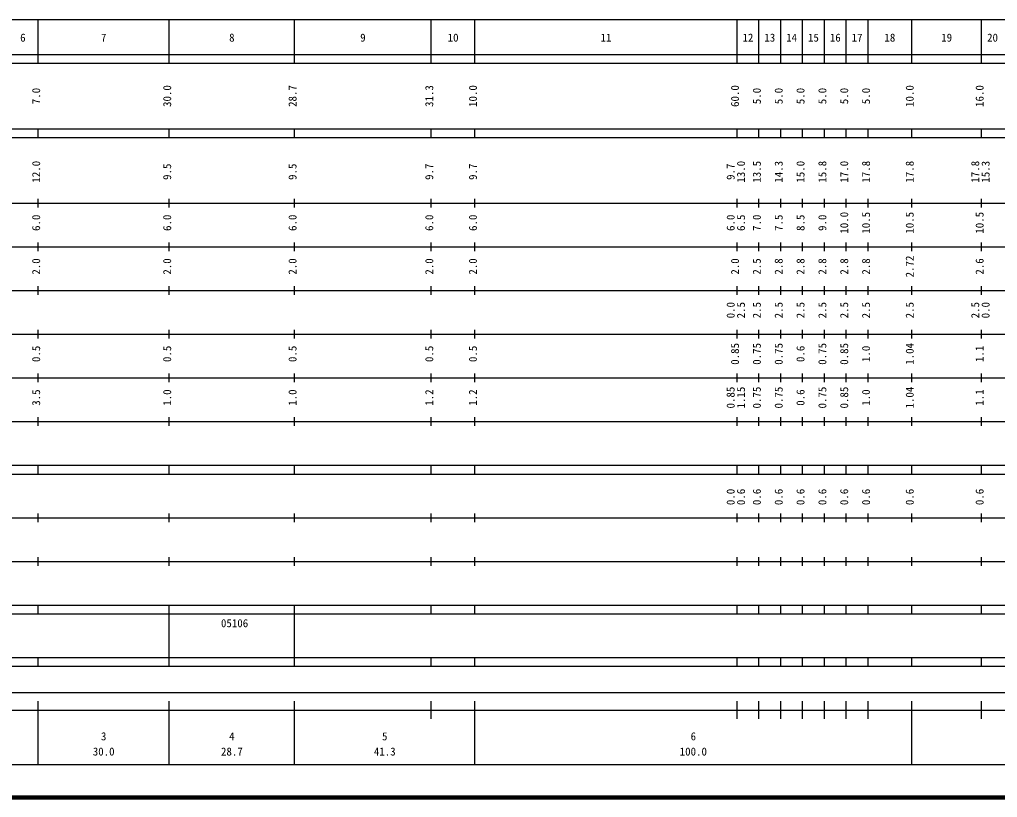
# Model space of a CAD drawing. Units: millimetres on the paper, enlarged 1000 times. Extents: x 40000 to 680000, y 20000 to 380000.
# Drawn here: x 263740 to 487626, y 20000 to 198000 of the extents above; entities that cross this region are included whole.
import ezdxf
from ezdxf.enums import TextEntityAlignment as Align

# ---------------------------------------------------------------- set-up
doc = ezdxf.new("R2010")
doc.units = ezdxf.units.MM
doc.header["$LTSCALE"] = 1000
doc.layers.add('M-TTL', color=2, linetype='Continuous', lineweight=140)
doc.layers.add('M-TTL-BAND', color=7, linetype='Continuous', lineweight=25)
doc.styles.add('ＭＳ ゴシック', font='')
doc.styles.get('ＭＳ ゴシック').set_extended_font_data('MS Gothic')

msp = doc.modelspace()

# ---------------------------------------------------------------- linework, layer by layer
at = {"layer": 'M-TTL'}
msp.add_line((40000, 20000), (680000, 20000), dxfattribs=at)
at = {"layer": 'M-TTL-BAND'}
for p, q in [((68000, 198000), (579000, 198000)), ((268000, 188000), (268000, 198000)), ((298000, 188000), (298000, 198000)), ((326700, 188000), (326700, 198000)), ((358000, 188000), (358000, 198000)), ((368000, 188000), (368000, 198000)), ((428000, 188000), (428000, 198000)), ((433000, 188000), (433000, 198000)), ((438000, 188000), (438000, 198000)), ((443000, 188000), (443000, 198000)), ((448000, 188000), (448000, 198000)), ((453000, 188000), (453000, 198000)), ((458000, 188000), (458000, 198000)), ((468000, 188000), (468000, 198000)), ((484000, 188000), (484000, 198000)), ((40000, 190000), (579000, 190000)), ((40000, 188000), (579000, 188000)), ((40000, 173000), (579000, 173000)), ((268000, 171000), (268000, 173000)), ((298000, 171000), (298000, 173000)), ((326700, 171000), (326700, 173000)), ((358000, 171000), (358000, 173000)), ((368000, 171000), (368000, 173000)), ((428000, 171000), (428000, 173000)), ((433000, 171000), (433000, 173000)), ((438000, 171000), (438000, 173000)), ((443000, 171000), (443000, 173000)), ((448000, 171000), (448000, 173000)), ((453000, 171000), (453000, 173000)), ((458000, 171000), (458000, 173000)), ((468000, 171000), (468000, 173000)), ((484000, 171000), (484000, 173000)), ((40000, 171000), (579000, 171000)), ((268000, 155000), (268000, 157000)), ((298000, 155000), (298000, 157000)), ((326700, 155000), (326700, 157000)), ((358000, 155000), (358000, 157000)), ((368000, 155000), (368000, 157000)), ((428000, 155000), (428000, 157000)), ((433000, 155000), (433000, 157000)), ((438000, 155000), (438000, 157000)), ((443000, 155000), (443000, 157000)), ((448000, 155000), (448000, 157000)), ((453000, 155000), (453000, 157000)), ((458000, 155000), (458000, 157000)), ((468000, 155000), (468000, 157000)), ((484000, 155000), (484000, 157000)), ((40000, 156000), (579000, 156000)), ((46000, 146000), (579000, 146000)), ((268000, 145000), (268000, 147000)), ((298000, 145000), (298000, 147000)), ((326700, 145000), (326700, 147000)), ((358000, 145000), (358000, 147000)), ((368000, 145000), (368000, 147000)), ((428000, 145000), (428000, 147000)), ((433000, 145000), (433000, 147000)), ((438000, 145000), (438000, 147000)), ((443000, 145000), (443000, 147000)), ((448000, 145000), (448000, 147000)), ((453000, 145000), (453000, 147000)), ((458000, 145000), (458000, 147000)), ((468000, 145000), (468000, 147000)), ((484000, 145000), (484000, 147000)), ((268000, 135000), (268000, 137000)), ((298000, 135000), (298000, 137000)), ((326700, 135000), (326700, 137000)), ((358000, 135000), (358000, 137000)), ((368000, 135000), (368000, 137000)), ((428000, 135000), (428000, 137000)), ((433000, 135000), (433000, 137000)), ((438000, 135000), (438000, 137000)), ((443000, 135000), (443000, 137000)), ((448000, 135000), (448000, 137000)), ((453000, 135000), (453000, 137000)), ((458000, 135000), (458000, 137000)), ((468000, 135000), (468000, 137000)), ((484000, 135000), (484000, 137000)), ((52000, 136000), (579000, 136000)), ((46000, 126000), (579000, 126000)), ((268000, 125000), (268000, 127000)), ((298000, 125000), (298000, 127000)), ((326700, 125000), (326700, 127000)), ((358000, 125000), (358000, 127000)), ((368000, 125000), (368000, 127000)), ((428000, 125000), (428000, 127000)), ((433000, 125000), (433000, 127000)), ((438000, 125000), (438000, 127000)), ((443000, 125000), (443000, 127000)), ((448000, 125000), (448000, 127000)), ((453000, 125000), (453000, 127000)), ((458000, 125000), (458000, 127000)), ((468000, 125000), (468000, 127000)), ((484000, 125000), (484000, 127000)), ((268000, 115000), (268000, 117000)), ((298000, 115000), (298000, 117000)), ((326700, 115000), (326700, 117000)), ((358000, 115000), (358000, 117000)), ((368000, 115000), (368000, 117000)), ((428000, 115000), (428000, 117000)), ((433000, 115000), (433000, 117000)), ((438000, 115000), (438000, 117000)), ((443000, 115000), (443000, 117000)), ((448000, 115000), (448000, 117000)), ((453000, 115000), (453000, 117000)), ((458000, 115000), (458000, 117000)), ((468000, 115000), (468000, 117000)), ((484000, 115000), (484000, 117000)), ((52000, 116000), (579000, 116000)), ((46000, 106000), (579000, 106000)), ((268000, 105000), (268000, 107000)), ((298000, 105000), (298000, 107000)), ((326700, 105000), (326700, 107000)), ((358000, 105000), (358000, 107000)), ((368000, 105000), (368000, 107000)), ((428000, 105000), (428000, 107000)), ((433000, 105000), (433000, 107000)), ((438000, 105000), (438000, 107000)), ((443000, 105000), (443000, 107000)), ((448000, 105000), (448000, 107000)), ((453000, 105000), (453000, 107000)), ((458000, 105000), (458000, 107000)), ((468000, 105000), (468000, 107000)), ((484000, 105000), (484000, 107000)), ((40000, 96000), (579000, 96000)), ((268000, 94000), (268000, 96000)), ((298000, 94000), (298000, 96000)), ((326700, 94000), (326700, 96000)), ((358000, 94000), (358000, 96000)), ((368000, 94000), (368000, 96000)), ((428000, 94000), (428000, 96000)), ((433000, 94000), (433000, 96000)), ((438000, 94000), (438000, 96000)), ((443000, 94000), (443000, 96000)), ((448000, 94000), (448000, 96000)), ((453000, 94000), (453000, 96000)), ((458000, 94000), (458000, 96000)), ((468000, 94000), (468000, 96000)), ((484000, 94000), (484000, 96000)), ((40000, 94000), (579000, 94000)), ((49000, 84000), (579000, 84000)), ((268000, 83000), (268000, 85000)), ((298000, 83000), (298000, 85000)), ((326700, 83000), (326700, 85000)), ((358000, 83000), (358000, 85000)), ((368000, 83000), (368000, 85000)), ((428000, 83000), (428000, 85000)), ((433000, 83000), (433000, 85000)), ((438000, 83000), (438000, 85000)), ((443000, 83000), (443000, 85000)), ((448000, 83000), (448000, 85000)), ((453000, 83000), (453000, 85000)), ((458000, 83000), (458000, 85000)), ((468000, 83000), (468000, 85000)), ((484000, 83000), (484000, 85000)), ((40000, 74000), (579000, 74000)), ((268000, 73000), (268000, 75000)), ((298000, 73000), (298000, 75000)), ((326700, 73000), (326700, 75000)), ((358000, 73000), (358000, 75000)), ((368000, 73000), (368000, 75000)), ((428000, 73000), (428000, 75000)), ((433000, 73000), (433000, 75000)), ((438000, 73000), (438000, 75000)), ((443000, 73000), (443000, 75000)), ((448000, 73000), (448000, 75000)), ((453000, 73000), (453000, 75000)), ((458000, 73000), (458000, 75000)), ((468000, 73000), (468000, 75000)), ((484000, 73000), (484000, 75000)), ((40000, 64000), (579000, 64000)), ((268000, 62000), (268000, 64000)), ((298000, 62000), (298000, 64000)), ((326700, 62000), (326700, 64000)), ((358000, 62000), (358000, 64000)), ((368000, 62000), (368000, 64000)), ((428000, 62000), (428000, 64000)), ((433000, 62000), (433000, 64000)), ((438000, 62000), (438000, 64000)), ((443000, 62000), (443000, 64000)), ((448000, 62000), (448000, 64000)), ((453000, 62000), (453000, 64000)), ((458000, 62000), (458000, 64000)), ((468000, 62000), (468000, 64000)), ((484000, 62000), (484000, 64000)), ((40000, 62000), (579000, 62000)), ((298000, 52000), (298000, 62000)), ((326700, 52000), (326700, 62000)), ((40000, 52000), (579000, 52000)), ((268000, 50000), (268000, 52000)), ((298000, 50000), (298000, 52000)), ((326700, 50000), (326700, 52000)), ((358000, 50000), (358000, 52000)), ((368000, 50000), (368000, 52000)), ((428000, 50000), (428000, 52000)), ((433000, 50000), (433000, 52000)), ((438000, 50000), (438000, 52000)), ((443000, 50000), (443000, 52000)), ((448000, 50000), (448000, 52000)), ((453000, 50000), (453000, 52000)), ((458000, 50000), (458000, 52000)), ((468000, 50000), (468000, 52000)), ((484000, 50000), (484000, 52000)), ((40000, 50000), (579000, 50000)), ((71000, 44000), (565000, 44000)), ((268000, 27500), (268000, 42000)), ((298000, 27500), (298000, 42000)), ((326700, 27500), (326700, 42000)), ((358000, 38000), (358000, 42000)), ((368000, 27500), (368000, 42000)), ((428000, 38000), (428000, 42000)), ((433000, 38000), (433000, 42000)), ((438000, 38000), (438000, 42000)), ((443000, 38000), (443000, 42000)), ((448000, 38000), (448000, 42000)), ((453000, 38000), (453000, 42000)), ((458000, 38000), (458000, 42000)), ((468000, 27500), (468000, 42000)), ((484000, 38000), (484000, 42000)), ((40000, 40000), (579000, 40000)), ((68000, 27500), (579000, 27500))]:
    msp.add_line(p, q, dxfattribs=at)

# ---------------------------------------------------------------- texts
at = {"layer": 'M-TTL-BAND', "style": 'ＭＳ ゴシック'}
for s, p in [('6', (264500, 192405)), ('7', (283000, 192405)), ('8', (312350, 192405)), ('9', (342350, 192405)), ('10', (363000, 192405)), ('11', (398000, 192405)), ('12', (430500, 192405)), ('13', (435500, 192405)), ('14', (440500, 192405)), ('15', (445500, 192405)), ('16', (450500, 192405)), ('17', (455500, 192405)), ('18', (463000, 192405)), ('19', (476000, 192405)), ('20', (486500, 192405)), ('3', (283000, 32523)), ('4', (312350, 32523)), ('5', (347350, 32523)), ('6', (418000, 32523)), ('30.0', (283000, 29033)), ('28.7', (312350, 29033)), ('41.3', (347350, 29033)), ('100.0', (418000, 29033))]:
    msp.add_text(s, height=1833, dxfattribs=at).set_placement(p, align=Align.BOTTOM_CENTER)
for s, p in [('7.0', (269000, 180500)), ('30.0', (299000, 180500)), ('28.7', (327700, 180500)), ('31.3', (359000, 180500)), ('10.0', (369000, 180500)), ('60.0', (429000, 180500)), ('5.0', (434000, 180500)), ('5.0', (439000, 180500)), ('5.0', (444000, 180500)), ('5.0', (449000, 180500)), ('5.0', (454000, 180500)), ('5.0', (459000, 180500)), ('10.0', (469000, 180500)), ('16.0', (485000, 180500)), ('12.0', (269000, 163174)), ('9.5', (299000, 163174)), ('9.5', (327700, 163174)), ('9.7', (359000, 163174)), ('9.7', (369000, 163174)), ('9.7', (428000, 163174)), ('13.0', (430370, 163174)), ('13.5', (434000, 163174)), ('14.3', (439000, 163174)), ('15.0', (444000, 163174)), ('15.8', (449000, 163174)), ('17.0', (454000, 163174)), ('17.8', (459000, 163174)), ('17.8', (469000, 163174)), ('17.8', (484000, 163174)), ('15.3', (486370, 163174)), ('6.0', (269000, 151500)), ('6.0', (299000, 151500)), ('6.0', (327700, 151500)), ('6.0', (359000, 151500)), ('6.0', (369000, 151500)), ('6.0', (428000, 151500)), ('6.5', (430370, 151500)), ('7.0', (434000, 151500)), ('7.5', (439000, 151500)), ('8.5', (444000, 151500)), ('9.0', (449000, 151500)), ('10.0', (454000, 151500)), ('10.5', (459000, 151500)), ('10.5', (469000, 151500)), ('10.5', (485000, 151500)), ('2.72', (469000, 141500)), ('2.0', (269000, 141500)), ('2.0', (299000, 141500)), ('2.0', (327700, 141500)), ('2.0', (359000, 141500)), ('2.0', (369000, 141500)), ('2.0', (429000, 141500)), ('2.5', (434000, 141500)), ('2.8', (439000, 141500)), ('2.8', (444000, 141500)), ('2.8', (449000, 141500)), ('2.8', (454000, 141500)), ('2.8', (459000, 141500)), ('2.6', (485000, 141500)), ('0.0', (428000, 131500)), ('2.5', (430370, 131500)), ('2.5', (434000, 131500)), ('2.5', (439000, 131500)), ('2.5', (444000, 131500)), ('2.5', (449000, 131500)), ('2.5', (454000, 131500)), ('2.5', (459000, 131500)), ('2.5', (469000, 131500)), ('2.5', (484000, 131500)), ('0.0', (486370, 131500)), ('0.5', (269000, 121500)), ('0.5', (299000, 121500)), ('0.5', (327700, 121500)), ('0.5', (359000, 121500)), ('0.5', (369000, 121500)), ('0.85', (429000, 121500)), ('0.75', (434000, 121500)), ('0.75', (439000, 121500)), ('0.6', (444000, 121500)), ('0.75', (449000, 121500)), ('0.85', (454000, 121500)), ('1.0', (459000, 121500)), ('1.04', (469000, 121500)), ('1.1', (485000, 121500)), ('3.5', (269000, 111500)), ('1.0', (299000, 111500)), ('1.0', (327700, 111500)), ('1.2', (359000, 111500)), ('1.2', (369000, 111500)), ('0.85', (428000, 111500)), ('1.15', (430370, 111500)), ('0.75', (434000, 111500)), ('0.75', (439000, 111500)), ('0.6', (444000, 111500)), ('0.75', (449000, 111500)), ('0.85', (454000, 111500)), ('1.0', (459000, 111500)), ('1.04', (469000, 111500)), ('1.1', (485000, 111500)), ('0.0', (428000, 88764)), ('0.6', (430370, 88764)), ('0.6', (434000, 88764)), ('0.6', (439000, 88764)), ('0.6', (444000, 88764)), ('0.6', (449000, 88764)), ('0.6', (454000, 88764)), ('0.6', (459000, 88764)), ('0.6', (469000, 88764)), ('0.6', (485000, 88764))]:
    msp.add_text(s, height=1833, rotation=90, dxfattribs=at).set_placement(p, align=Align.BOTTOM_CENTER)
msp.add_text('05106', height=1833, dxfattribs=at).set_placement((309850, 58405), align=Align.BOTTOM_LEFT)

doc.saveas('drawing.dxf')
